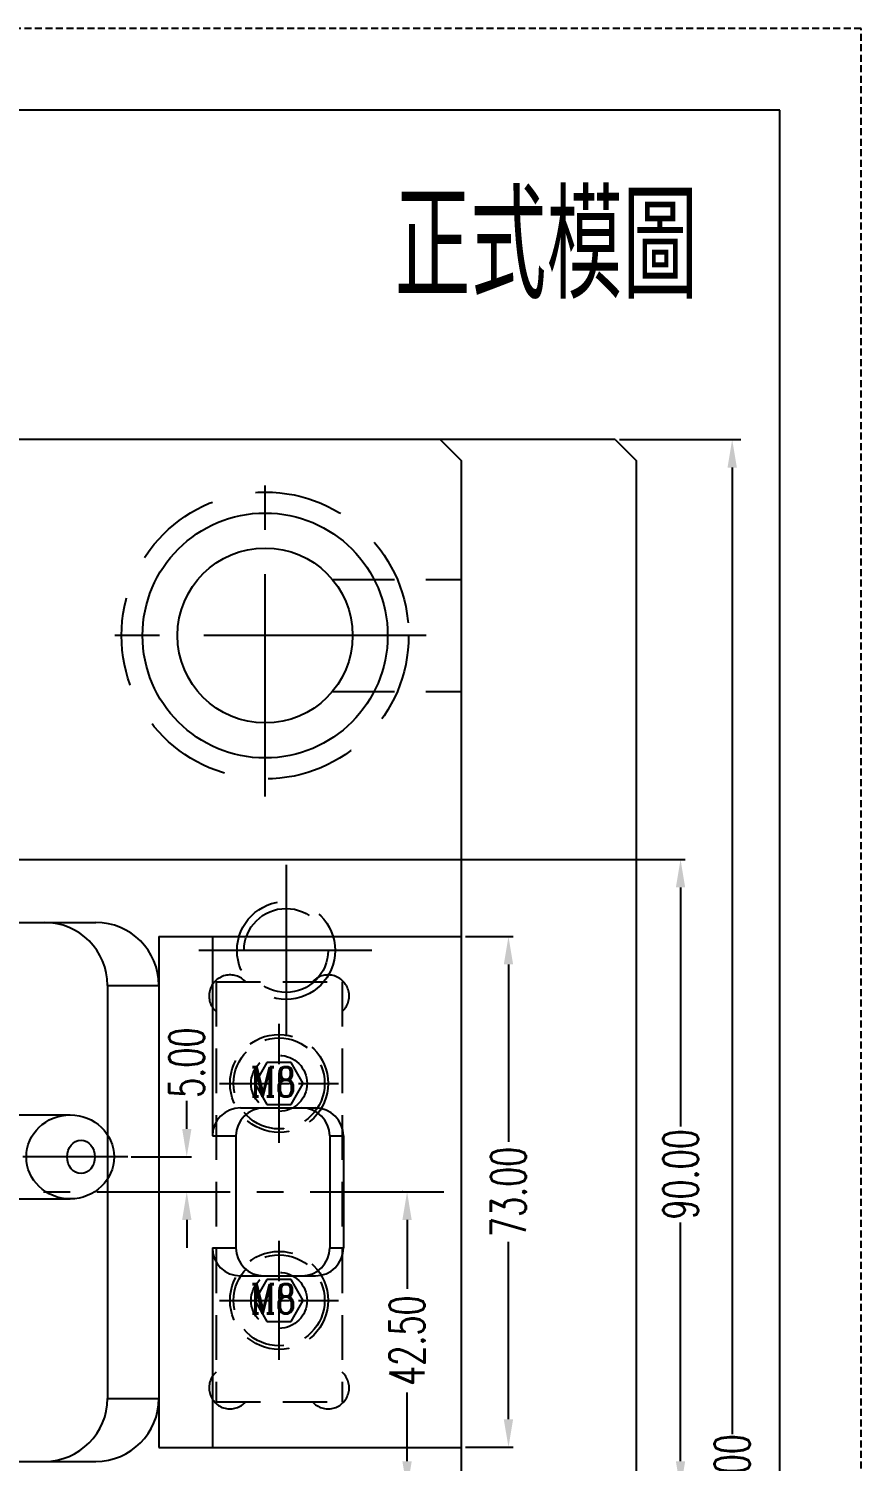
# Model space of a CAD drawing. Header units: inches. Extents: x 149964 to 151052, y -48230 to -47460.
# Drawn here: x 150933.2 to 151052.1, y -47664.7 to -47460 of the extents above; entities that cross this region are included whole.
import ezdxf

# ---------------------------------------------------------------- set-up
doc = ezdxf.new("R2010")
doc.units = ezdxf.units.IN
doc.header["$LTSCALE"] = 2
doc.header["$MEASUREMENT"] = 0
doc.header["$PDMODE"] = 3
doc.header["$PDSIZE"] = 0.3125
for name, pattern in [('CENTER', [50.8, 31.75, -6.35, 6.35, -6.35]), ('CENTER2', [1.125, 0.75, -0.125, 0.125, -0.125]), ('DASHED', [0.75, 0.5, -0.25]), ('HIDDEN', [9.525, 6.35, -3.175])]:
    doc.linetypes.add(name, pattern=pattern)
doc.layers.get('0').update_dxf_attribs({"linetype": 'CONTINUOUS'})
doc.layers.get('Defpoints').update_dxf_attribs({"linetype": 'CONTINUOUS'})
for name, color, linetype in [('A', 7, 'CONTINUOUS'), ('cen', 1, 'CENTER'), ('hidden', 4, 'HIDDEN'), ('PIN', 4, 'CONTINUOUS'), ('SCREW', 52, 'HIDDEN'), ('SILDE', 6, 'CONTINUOUS'), ('tg', 7, 'CONTINUOUS')]:
    doc.layers.add(name, color=color, linetype=linetype)
doc.layers.add('dim', color=3, linetype='CONTINUOUS', lineweight=15)
doc.styles.add('ROMANC', font='romanc', dxfattribs={"width": 0.6, "height": 1})
doc.styles.add('roment', font='txt.shx', dxfattribs={"width": 0.67, "bigfont": 'chineset.shx'})
doc.styles.get("Standard").update_dxf_attribs({"font": 'txt.shx', "width": 0.67})
doc.dimstyles.new('2.00', dxfattribs={"dimtxt": 5, "dimasz": 4, "dimexe": 0.666, "dimexo": 0.626, "dimgap": 1, "dimtad": 0, "dimzin": 0, "dimdsep": 46, "dimtxsty": 'Standard', "dimcen": 0.09, "dimclrd": 3, "dimclre": 3, "dimclrt": 7, "dimazin": 0, "dimtfac": 1, "dimtofl": 0, "dimtmove": 0, "dimatfit": 0, "dimfxl": 0, "dimtolj": 1, "dimtzin": 0, "dimarcsym": 0})
doc.dimstyles.new('ISO-25', dxfattribs={"dimtxt": 5, "dimasz": 4, "dimexe": 1.25, "dimexo": 0.625, "dimtad": 0, "dimzin": 1, "dimdsep": 46, "dimtxsty": 'roment', "dimcen": 0, "dimclrd": 256, "dimclre": 256, "dimclrt": 7, "dimazin": 0, "dimtfac": 1, "dimtofl": 0, "dimtmove": 0, "dimatfit": 3, "dimfxl": 0, "dimarcsym": 0})

# ---------------------------------------------------------------- blocks, each defined once
blk = doc.blocks.new('*D35064')
at = {"layer": 'Defpoints', "color": 0}
for p in [(151016.96, -47518.72), (151016.96, -47818.72), (151033.66, -47818.72)]:
    blk.add_point(p, dxfattribs=at)
at = {"layer": 'dim', "lineweight": -2}
for p, q in [((151017.59, -47518.72), (151034.91, -47518.72)), ((151033.66, -47522.72), (151033.66, -47660.84)), ((151033.66, -47814.72), (151033.66, -47676.61)), ((151017.59, -47818.72), (151034.91, -47818.72))]:
    blk.add_line(p, q, dxfattribs=at)
at = {"layer": 'dim', "linetype": 'ByBlock'}
for points in [[(151034.33, -47522.72), (151033, -47522.72), (151033.66, -47518.72)], [(151033, -47814.72), (151034.33, -47814.72), (151033.66, -47818.72)]]:
    blk.add_solid(points, dxfattribs=at)
at = {"layer": 'dim', "color": 7, "linetype": 'ByBlock', "insert": (151033.66, -47668.72), "char_height": 5, "attachment_point": 5, "rotation": 90, "style": 'roment'}
blk.add_mtext('300.00', dxfattribs=at)
blk = doc.blocks.new('*D35077')
at = {"layer": 'Defpoints', "color": 0}
for p in [(150912.46, -47578.72), (150917.46, -47668.72), (151026.29, -47668.72)]:
    blk.add_point(p, dxfattribs=at)
at = {"layer": 'dim', "color": 3, "linetype": 'ByBlock', "lineweight": -2}
for p, q in [((150913.09, -47578.72), (151026.95, -47578.72)), ((151026.29, -47582.72), (151026.29, -47616.86)), ((151026.29, -47664.72), (151026.29, -47630.59)), ((150918.09, -47668.72), (151026.95, -47668.72))]:
    blk.add_line(p, q, dxfattribs=at)
at = {"layer": 'dim', "color": 3, "linetype": 'ByBlock'}
for points in [[(151026.95, -47582.72), (151025.62, -47582.72), (151026.29, -47578.72)], [(151025.62, -47664.72), (151026.95, -47664.72), (151026.29, -47668.72)]]:
    blk.add_solid(points, dxfattribs=at)
at = {"layer": 'dim', "color": 7, "linetype": 'ByBlock', "insert": (151026.29, -47623.72), "char_height": 5, "attachment_point": 5, "rotation": 90}
blk.add_mtext('\\A1;90.00', dxfattribs=at)
blk = doc.blocks.new('20160804.135220')
at = {"layer": 'SCREW', "linetype": 'CENTER2', "ltscale": 5}
for p, q in [((0, -8.5), (0, 8.5)), ((-8.5, 0), (8.5, 0))]:
    blk.add_line(p, q, dxfattribs=at)
at = {"layer": 'SCREW'}
blk.add_lwpolyline([(-1.73, 3), (-3.46, 0), (-1.73, -3), (1.73, -3), (3.46, 0), (1.73, 3)], close=True, dxfattribs=at)
at = {"layer": 'SCREW', "ltscale": 0.5}
for radius in [7, 6.5, 4]:
    blk.add_circle((0, 0), radius, dxfattribs=at)
at = {"layer": 'dim', "style": 'ROMANC', "width": 0.8}
blk.add_text('M8', height=4.186, dxfattribs=at).set_placement((-4.07, -1.86))
blk = doc.blocks.new('*D35923')
at = {"layer": 'Defpoints', "color": 0}
for p in [(150994.96, -47589.72), (150994.96, -47662.72), (151001.72, -47662.72)]:
    blk.add_point(p, dxfattribs=at)
at = {"layer": 'dim', "color": 3, "linetype": 'ByBlock', "lineweight": -2}
for p, q in [((150995.59, -47589.72), (151002.38, -47589.72)), ((151001.72, -47593.72), (151001.72, -47619.08)), ((151001.72, -47658.72), (151001.72, -47633.36)), ((150995.59, -47662.72), (151002.38, -47662.72))]:
    blk.add_line(p, q, dxfattribs=at)
at = {"layer": 'dim', "color": 3, "linetype": 'ByBlock'}
for points in [[(151002.38, -47593.72), (151001.05, -47593.72), (151001.72, -47589.72)], [(151001.05, -47658.72), (151002.38, -47658.72), (151001.72, -47662.72)]]:
    blk.add_solid(points, dxfattribs=at)
at = {"layer": 'dim', "color": 7, "linetype": 'ByBlock', "insert": (151001.72, -47626.22), "char_height": 5, "attachment_point": 5, "rotation": 90}
blk.add_mtext('\\A1;73.00', dxfattribs=at)
blk = doc.blocks.new('20160811.185648')
at = {"layer": 'PIN', "linetype": 'HIDDEN', "ltscale": 0.4}
for p, q in [((-2.07, 9), (0, 9)), ((10.21, 6), (0, 6)), ((10.21, -6), (0, -6)), ((-2.07, -9), (0, -9))]:
    blk.add_line(p, q, dxfattribs=at)
at = {"layer": 'PIN'}
for p, q in [((10.21, 6), (21.6, 6)), ((10.21, -6), (21.6, -6))]:
    blk.add_line(p, q, dxfattribs=at)
at = {"layer": 'PIN', "linetype": 'CENTER2', "ltscale": 10}
blk.add_line((29.85, 0), (-12.76, 0), dxfattribs=at)
at = {"layer": 'PIN', "linetype": 'HIDDEN', "ltscale": 0.4}
for centre, major_axis, ratio, start_param, end_param in [((-2.07, 0), (0, -9), 0.965926, 3.141593, 6.283185), ((0, 0), (0, -9), 0.965926, 2.300552, 7.124226), ((0, 0), (-6.26, 0), 0.958691, 4.712389, 7.853982)]:
    blk.add_ellipse(centre, major_axis=major_axis, ratio=ratio, start_param=start_param, end_param=end_param, dxfattribs=at)
at = {"layer": 'PIN'}
blk.add_ellipse((10.21, 0), major_axis=(-6.26, 0), ratio=0.958691, start_param=4.712389, end_param=7.853982, dxfattribs=at)
for centre, major_axis, ratio in [((21.6, 0), (-6.26, 0), 0.958691), ((23.15, 0), (0, -2.38), 0.833284)]:
    blk.add_ellipse(centre, major_axis=major_axis, ratio=ratio, dxfattribs=at)
blk = doc.blocks.new('*D35924')
at = {"layer": 'Defpoints', "color": 0}
for p in [(150947.21, -47621.22), (150955.78, -47621.22), (150948.26, -47626.22)]:
    blk.add_point(p, dxfattribs=at)
at = {"layer": 'dim', "color": 3, "linetype": 'ByBlock', "lineweight": -2}
for p, q in [((150955.78, -47617.22), (150955.78, -47613.22)), ((150947.84, -47621.22), (150956.45, -47621.22)), ((150948.88, -47626.22), (150956.45, -47626.22)), ((150955.78, -47630.22), (150955.78, -47634.22))]:
    blk.add_line(p, q, dxfattribs=at)
at = {"layer": 'dim', "color": 3, "linetype": 'ByBlock'}
for points in [[(150955.12, -47617.22), (150956.45, -47617.22), (150955.78, -47621.22)], [(150956.45, -47630.22), (150955.12, -47630.22), (150955.78, -47626.22)]]:
    blk.add_solid(points, dxfattribs=at)
at = {"layer": 'dim', "color": 7, "linetype": 'ByBlock', "insert": (150955.78, -47607.76), "char_height": 5, "attachment_point": 5, "rotation": 90}
blk.add_mtext('\\A1;5.00', dxfattribs=at)
blk = doc.blocks.new('*D35925')
at = {"layer": 'Defpoints', "color": 0}
for p in [(150987.24, -47626.22), (150987.24, -47626.22), (150984.09, -47668.72)]:
    blk.add_point(p, dxfattribs=at)
at = {"layer": 'dim', "color": 3, "linetype": 'ByBlock', "lineweight": -2}
for p, q in [((150986.61, -47626.22), (150986.57, -47626.22)), ((150987.24, -47630.22), (150987.24, -47640.05)), ((150987.24, -47664.72), (150987.24, -47654.89)), ((150984.72, -47668.72), (150987.9, -47668.72))]:
    blk.add_line(p, q, dxfattribs=at)
at = {"layer": 'dim', "color": 3, "linetype": 'ByBlock'}
for points in [[(150987.9, -47630.22), (150986.57, -47630.22), (150987.24, -47626.22)], [(150986.57, -47664.72), (150987.9, -47664.72), (150987.24, -47668.72)]]:
    blk.add_solid(points, dxfattribs=at)
at = {"layer": 'dim', "color": 7, "linetype": 'ByBlock', "insert": (150987.24, -47647.47), "char_height": 5, "attachment_point": 5, "rotation": 90}
blk.add_mtext('\\A1;42.50', dxfattribs=at)

msp = doc.modelspace()

# ---------------------------------------------------------------- linework, layer by layer
for p, q in [((151016.964, -47518.723), (150722.964, -47518.723)), ((150991.964, -47518.723), (150994.964, -47521.723)), ((151016.964, -47518.723), (151019.964, -47521.723)), ((150994.964, -47521.723), (150994.964, -47815.723)), ((151019.964, -47521.723), (151019.964, -47815.723)), ((150912.464, -47587.723), (150942.801, -47587.723)), ((150944.464, -47596.723), (150951.801, -47596.723)), ((150944.464, -47596.723), (150944.464, -47655.723)), ((150951.801, -47596.723), (150951.801, -47655.723)), ((150944.464, -47655.723), (150951.801, -47655.723)), ((150912.464, -47664.723), (150942.801, -47664.723))]:
    msp.add_line(p, q)
at = {"color": 8, "linetype": 'HIDDEN', "ltscale": 0.7}
for p, q in [((150976.568, -47538.723), (150994.964, -47538.723)), ((150976.568, -47554.723), (150994.964, -47554.723))]:
    msp.add_line(p, q, dxfattribs=at)
at = {"color": 8, "linetype": 'CENTER', "ltscale": 0.4}
for p, q in [((150969.964, -47579.494), (150969.964, -47603.952)), ((150982.193, -47591.723), (150957.498, -47591.723))]:
    msp.add_line(p, q, dxfattribs=at)
for radius in [17.5, 12.5]:
    msp.add_circle((150966.964, -47546.723), radius)
at = {"color": 8, "linetype": 'HIDDEN'}
for radius in [7, 6]:
    msp.add_circle((150969.964, -47591.723), radius, dxfattribs=at)
for centre, start, end in [((150935.464, -47596.723), 0, 90), ((150942.801, -47596.723), 0, 90), ((150935.464, -47655.723), 270, 0), ((150942.801, -47655.723), 270, 0)]:
    msp.add_arc(centre, 9, start, end)
for centre, start, end in [((150961.964, -47598.223), 41.81031, 228.18969), ((150975.964, -47598.223), 311.81031, 138.18969), ((150961.964, -47654.223), 131.81031, 318.18969), ((150975.964, -47654.223), 221.81031, 48.18969)]:
    msp.add_arc(centre, 3, start, end, dxfattribs=at)
at = {"layer": 'A', "linetype": 'DASHED'}
for p, q in [((151052.103, -47460.013), (149963.877, -47460.013)), ((151052.103, -48229.734), (151052.103, -47460.013))]:
    msp.add_line(p, q, dxfattribs=at)
at = {"layer": 'A'}
for p, q in [((151040.48, -47471.637), (149975.501, -47471.637)), ((151040.48, -48218.111), (151040.48, -47471.637))]:
    msp.add_line(p, q, dxfattribs=at)
at = {"layer": 'cen', "ltscale": 0.5}
for p, q in [((150966.964, -47569.723), (150966.964, -47523.723)), ((150989.964, -47546.723), (150943.964, -47546.723))]:
    msp.add_line(p, q, dxfattribs=at)
at = {"layer": 'hidden'}
msp.add_circle((150966.964, -47546.723), 20.5, dxfattribs=at)
at = {"layer": 'SILDE', "linetype": 'ByBlock'}
for p, q in [((150951.801, -47589.723), (150951.801, -47662.723)), ((150951.801, -47589.723), (150994.964, -47589.723)), ((150959.444, -47589.723), (150959.444, -47618.223)), ((150994.964, -47589.723), (150994.964, -47662.723)), ((150963.444, -47614.223), (150974.14, -47614.223)), ((150959.444, -47618.223), (150962.808, -47618.223)), ((150962.808, -47618.223), (150962.808, -47634.223)), ((150976.2, -47618.223), (150976.2, -47634.223)), ((150976.2, -47618.223), (150978.14, -47618.223)), ((150978.14, -47618.223), (150978.14, -47634.223)), ((150959.444, -47634.223), (150962.808, -47634.223)), ((150959.444, -47634.223), (150959.444, -47662.723)), ((150976.2, -47634.223), (150978.14, -47634.223)), ((150963.444, -47638.223), (150974.14, -47638.223)), ((150951.801, -47662.723), (150994.964, -47662.723))]:
    msp.add_line(p, q, dxfattribs=at)
at = {"layer": 'SILDE', "linetype": 'HIDDEN', "ltscale": 0.5}
for p, q in [((150959.964, -47596.223), (150959.964, -47656.223)), ((150959.964, -47596.223), (150977.964, -47596.223)), ((150977.964, -47596.223), (150977.964, -47656.223)), ((150959.964, -47656.223), (150977.964, -47656.223))]:
    msp.add_line(p, q, dxfattribs=at)
at = {"layer": 'SILDE', "linetype": 'CENTER', "ltscale": 0.3}
msp.add_line((150912.464, -47626.223), (150994.964, -47626.223), dxfattribs=at)
at = {"layer": 'SILDE', "linetype": 'ByBlock'}
for centre, start, end in [((150963.444, -47618.223), 90, 180), ((150966.808, -47618.223), 90, 180), ((150972.2, -47618.223), 0, 90), ((150974.14, -47618.223), 0, 90), ((150963.444, -47634.223), 180, 270), ((150966.808, -47634.223), 180, 270), ((150972.2, -47634.223), 270, 0), ((150974.14, -47634.223), 270, 0)]:
    msp.add_arc(centre, 4, start, end, dxfattribs=at)

# ---------------------------------------------------------------- block references
at = {"layer": 'PIN', "linetype": 'ByBlock'}
msp.add_blockref('20160811.185648', (150917.534, -47621.223), dxfattribs=at)
at = {"layer": 'SCREW', "linetype": 'ByBlock'}
for p in [(150968.964, -47610.723), (150968.964, -47641.723)]:
    msp.add_blockref('20160804.135220', p, dxfattribs=at)

# ---------------------------------------------------------------- texts
at = {"layer": 'tg', "color": 1, "insert": (150985.48, -47483.917), "char_height": 13.23323, "width": 654.90044, "attachment_point": 1, "style": 'ROMANC'}
msp.add_mtext('{\\f細明體|b0|i0|c136|p49;正式模圖}', dxfattribs=at)

# ---------------------------------------------------------------- dimensions: what is measured, and where the dimension line sits
at = {"layer": 'dim'}
dim = msp.add_linear_dim(base=(151033.663, -47818.723), p1=(151016.964, -47518.723), p2=(151016.964, -47818.723), angle=90, dimstyle='ISO-25', dxfattribs=at)
dim.commit()
dim.dimension.update_dxf_attribs({"geometry": '*D35064', "text_midpoint": (151033.663, -47668.723), "dimtype": 160})
at = {"layer": 'dim', "linetype": 'ByBlock'}
for base, p1, p2, angle, picture, middle in [((151026.287, -47668.723), (150912.464, -47578.723), (150917.464, -47668.723), 270, '*D35077', (151026.287, -47623.723)), ((151001.716, -47662.723), (150994.964, -47589.723), (150994.964, -47662.723), 90, '*D35923', (151001.716, -47626.223)), ((150987.236, -47626.223), (150984.09, -47668.723), (150987.236, -47626.223), 90, '*D35925', (150987.236, -47647.473))]:
    dim = msp.add_linear_dim(base=base, p1=p1, p2=p2, angle=angle, dimstyle='2.00', dxfattribs=at)
    dim.commit()
    dim.dimension.update_dxf_attribs({"geometry": picture, "text_midpoint": middle})
dim = msp.add_linear_dim(base=(150955.782, -47621.223), p1=(150948.258, -47626.223), p2=(150947.212, -47621.223), angle=90, dimstyle='2.00', dxfattribs=at)
dim.commit()
dim.dimension.update_dxf_attribs({"geometry": '*D35924', "text_midpoint": (150955.782, -47607.757), "dimtype": 160})

doc.saveas('drawing.dxf')
